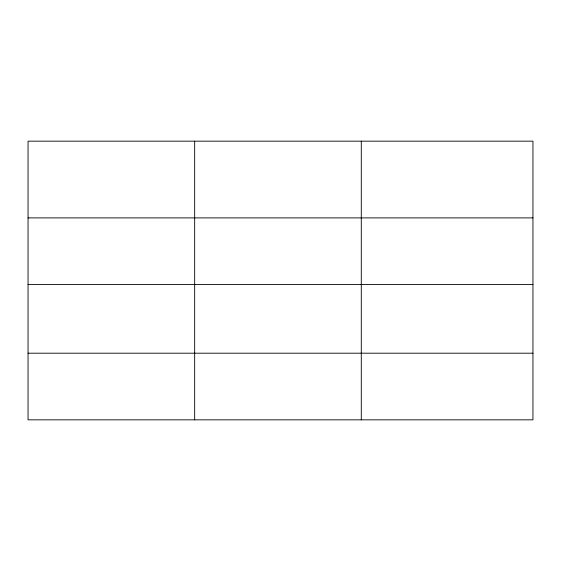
<?xml version="1.0" encoding="UTF-8"?>
<svg xmlns="http://www.w3.org/2000/svg" width="561" height="561" viewBox="0 0 561 561"><rect width="100%" height="100%" fill="white"/><g stroke="black" fill="none" stroke-linecap="round" stroke-linejoin="round"><path stroke-width="0.84" d="M532.95 284.532L532.95 141.162L28.05 141.162L28.05 419.838L532.95 419.838L532.95 284.532L28.05 284.532M28.05 217.892L532.95 217.892M28.05 353.199L532.95 353.199M361.284 141.162L361.284 419.838M194.667 141.162L194.667 419.838"/></g></svg>
